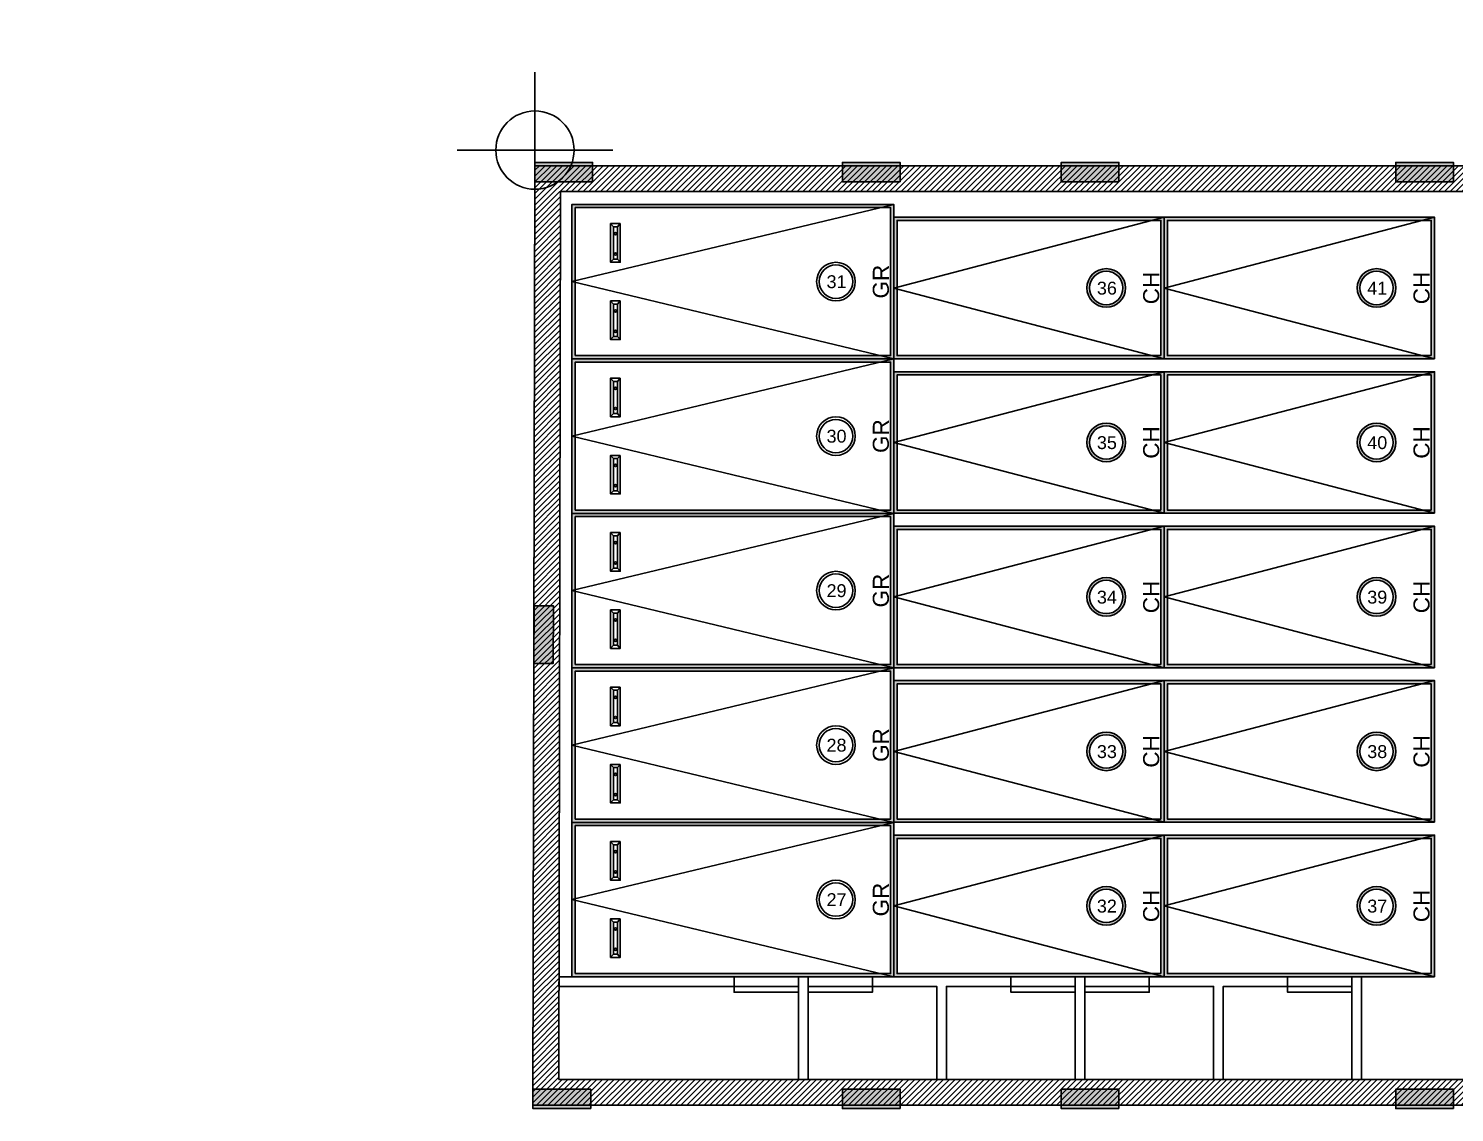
# Model space of a CAD drawing. Header units: millimetres. Extents: x -101 to 3415, y -52 to 1366.
# Drawn here: x 0 to 22.15, y 6.5 to 23.34 of the extents above; entities that cross this region are included whole.
import ezdxf

# ---------------------------------------------------------------- set-up
doc = ezdxf.new("R2010")
doc.units = ezdxf.units.MM
doc.layers.add('00_ARQ', color=8, linetype='Continuous')
doc.styles.add('XR SOTANO 2$0$ARIEL', font='arial.ttf')
doc.styles.add('XR SOTANO 2$0$Standard', font='arial.ttf')

# ---------------------------------------------------------------- blocks, each defined once
blk = doc.blocks.new('XR COLUMNAS$0$saddaa')
at = {"linetype": 'ByBlock'}
for p, q in [((8.267, 57.39), (8.267, 54.972)), ((7.058, 56.181), (9.475, 56.181))]:
    blk.add_line(p, q, dxfattribs=at)
blk.add_circle((8.267, 56.181), 0.608, dxfattribs=at)
blk = doc.blocks.new('XR COLUMNAS')
at = {"layer": '00_ARQ', "linetype": 'ByBlock'}
h = blk.add_hatch(color=256, dxfattribs=at)
h.dxf.hatch_style = 1
h.paths.add_polyline_path([(0.896, -0.493), (0, -0.493), (0, -0.193), (0.896, -0.193)])
h = blk.add_hatch(color=256, dxfattribs=at)
h.dxf.hatch_style = 1
h.paths.add_polyline_path([(5.673, -0.493), (4.777, -0.493), (4.777, -0.193), (5.673, -0.193)])
h = blk.add_hatch(color=256, dxfattribs=at)
h.dxf.hatch_style = 1
h.paths.add_polyline_path([(9.073, -0.493), (8.176, -0.493), (8.176, -0.193), (9.073, -0.193)])
h = blk.add_hatch(color=256, dxfattribs=at)
h.dxf.hatch_style = 1
h.paths.add_polyline_path([(14.269, -0.493), (13.373, -0.493), (13.373, -0.193), (14.269, -0.193)])
h = blk.add_hatch(color=256, dxfattribs=at)
h.dxf.hatch_style = 1
h.paths.add_polyline_path([(-0.016, -7.975), (-0.014, -7.078), (0.286, -7.079), (0.284, -7.975)])
h = blk.add_hatch(color=256, dxfattribs=at)
h.dxf.hatch_style = 1
h.paths.add_polyline_path([(0.866, -14.89), (-0.031, -14.89), (-0.031, -14.59), (0.866, -14.59)])
h = blk.add_hatch(color=256, dxfattribs=at)
h.dxf.hatch_style = 1
h.paths.add_polyline_path([(5.673, -14.89), (4.777, -14.89), (4.777, -14.59), (5.673, -14.59)])
h = blk.add_hatch(color=256, dxfattribs=at)
h.dxf.hatch_style = 1
h.paths.add_polyline_path([(9.073, -14.89), (8.176, -14.89), (8.176, -14.59), (9.073, -14.59)])
h = blk.add_hatch(color=256, dxfattribs=at)
h.dxf.hatch_style = 1
h.paths.add_polyline_path([(14.269, -14.89), (13.373, -14.89), (13.373, -14.59), (14.269, -14.59)])
for points in [[(0.896, -0.493), (0, -0.493), (0, -0.193), (0.896, -0.193)], [(5.673, -0.493), (4.777, -0.493), (4.777, -0.193), (5.673, -0.193)], [(9.073, -0.493), (8.176, -0.493), (8.176, -0.193), (9.073, -0.193)], [(14.269, -0.493), (13.373, -0.493), (13.373, -0.193), (14.269, -0.193)], [(-0.016, -7.975), (-0.014, -7.078), (0.286, -7.079), (0.284, -7.975)], [(0.866, -14.89), (-0.031, -14.89), (-0.031, -14.59), (0.866, -14.59)], [(5.673, -14.89), (4.777, -14.89), (4.777, -14.59), (5.673, -14.59)], [(9.073, -14.89), (8.176, -14.89), (8.176, -14.59), (9.073, -14.59)], [(14.269, -14.89), (13.373, -14.89), (13.373, -14.59), (14.269, -14.59)]]:
    blk.add_lwpolyline(points, close=True, dxfattribs=at)
at = {"layer": '00_ARQ'}
blk.add_blockref('XR COLUMNAS$0$saddaa', (-8.267, -56.181), dxfattribs=at)
blk = doc.blocks.new('XR SOTANO 2$0$NC')
at = {"layer": '00_ARQ'}
h = blk.add_hatch(color=256, dxfattribs=at)
edge = h.paths.add_edge_path()
edge.add_arc((-335.59, 140.726), 0.3, 0, 360)
edge = h.paths.add_edge_path(flags=16)
edge.add_arc((-335.59, 140.726), 0.26, 0, 360)
for radius in [0.3, 0.26]:
    blk.add_circle((-335.59, 140.726), radius, dxfattribs=at)
blk = doc.blocks.new('XR SOTANO 2$0$Tope_Cajon')
for p, q in [((1271.064, 46.957), (1271.015, 47.003)), ((1271.565, 46.957), (1271.615, 47.003)), ((1271.064, 46.898), (1271.015, 46.853)), ((1271.565, 46.898), (1271.615, 46.853))]:
    blk.add_line(p, q)
for points in [[(1271.615, 46.853), (1271.015, 46.853), (1271.015, 47.003), (1271.615, 47.003)], [(1271.565, 46.898), (1271.064, 46.898), (1271.064, 46.957), (1271.565, 46.957)]]:
    blk.add_lwpolyline(points, close=True)
for centre in [(1271.143, 46.928), (1271.458, 46.928)]:
    blk.add_circle(centre, 0.0178)
blk = doc.blocks.new('XR SOTANO 2$0$Cajon_Grande')
at = {"layer": '00_ARQ', "ltscale": 2}
h = blk.add_hatch(color=256, dxfattribs=at)
h.paths.add_polyline_path([(-36.9, 47.459), (-34.5, 47.459), (-34.5, 42.459), (-36.9, 42.459)])
h.paths.add_polyline_path([(-36.85, 47.409), (-34.55, 47.409), (-34.55, 42.509), (-36.85, 42.509)], flags=16)
at = {"layer": '00_ARQ'}
for points in [[(-36.9, 47.459), (-34.5, 47.459), (-34.5, 42.459), (-36.9, 42.459)], [(-36.9, 47.459), (-34.5, 47.459), (-34.5, 42.459), (-36.9, 42.459)], [(-36.85, 47.409), (-34.55, 47.409), (-34.55, 42.509), (-36.85, 42.509)]]:
    blk.add_lwpolyline(points, close=True, dxfattribs=at)
blk.add_lwpolyline([(-36.9, 42.459), (-35.7, 47.459), (-34.5, 42.459)], dxfattribs=at)
for p in [(-1307.614, -0.144), (-1306.414, -0.144)]:
    blk.add_blockref('XR SOTANO 2$0$Tope_Cajon', p, dxfattribs=at)
at = {"layer": '00_ARQ', "rotation": 270}
blk.add_blockref('XR SOTANO 2$0$NC', (-176.426, -292.232), dxfattribs=at)
at = {"layer": '00_ARQ', "insert": (-35.7, 42.659), "char_height": 0.25, "width": 2.3, "attachment_point": 5, "style": 'XR SOTANO 2$0$ARIEL'}
blk.add_mtext('GR', dxfattribs=at)
blk = doc.blocks.new('XR SOTANO 2$0$saddaa')
at = {"linetype": 'ByBlock'}
for p, q in [((8.267, 57.39), (8.267, 54.972)), ((7.058, 56.181), (9.475, 56.181))]:
    blk.add_line(p, q, dxfattribs=at)
blk.add_circle((8.267, 56.181), 0.608, dxfattribs=at)
blk = doc.blocks.new('XR SOTANO 2$0$Cajon_Chico_sin_tope')
at = {"layer": '00_ARQ', "ltscale": 2}
h = blk.add_hatch(color=256, dxfattribs=at)
h.paths.add_polyline_path([(1238.55, 49.612), (1238.55, 51.712), (1234.45, 51.712), (1234.45, 49.612)], flags=16)
h.paths.add_polyline_path([(1238.6, 49.562), (1238.6, 51.762), (1234.4, 51.762), (1234.4, 49.562)])
at = {"layer": '00_ARQ'}
for points in [[(1238.6, 49.562), (1238.6, 51.762), (1234.4, 51.762), (1234.4, 49.562)], [(1238.6, 49.562), (1238.6, 51.762), (1234.4, 51.762), (1234.4, 49.562)], [(1238.55, 49.612), (1238.55, 51.712), (1234.45, 51.712), (1234.45, 49.612)]]:
    blk.add_lwpolyline(points, close=True, dxfattribs=at)
blk.add_lwpolyline([(1238.6, 49.562), (1234.4, 50.662), (1238.6, 51.762)], dxfattribs=at)
at = {"layer": '00_ARQ', "rotation": 90}
blk.add_blockref('XR SOTANO 2$0$NC', (1378.426, 386.253), dxfattribs=at)
at = {"layer": '00_ARQ', "insert": (1238.4, 50.662), "char_height": 0.25, "width": 2.1, "attachment_point": 5, "rotation": 90, "style": 'XR SOTANO 2$0$ARIEL'}
blk.add_mtext('CH', dxfattribs=at)

msp = doc.modelspace()

# ---------------------------------------------------------------- hatches: boundary and pattern name
at = {"layer": '00_ARQ'}
h = msp.add_hatch(dxfattribs=at)
h.set_pattern_fill('ANSI31', color=8, scale=0.02)
h.set_pattern_definition([(45, (-736.73303, -102.026337), (-0.0449012806, 0.0449012806), [])])
h.paths.add_polyline_path([(7.837, 6.615), (38.435, 6.615), (38.394, 21.212), (7.868, 21.212)])
h.paths.add_polyline_path([(8.238, 7.015), (38.034, 7.015), (37.995, 20.812), (8.267, 20.812)], flags=16)

# ---------------------------------------------------------------- linework, layer by layer
at = {"layer": '00_ARQ', "elevation": -1.086}
for points in [[(7.837, 6.615), (7.868, 21.212), (38.394, 21.212), (38.435, 6.615), (7.837, 6.615)], [(8.242, 8.612), (20.711, 8.612), (20.711, 7.015)]]:
    msp.add_lwpolyline(points, dxfattribs=at)
for points in [[(8.238, 7.015), (8.267, 20.812), (37.995, 20.812), (38.034, 7.015)], [(8.241, 8.462), (10.961, 8.462), (10.961, 8.612), (8.242, 8.612)], [(10.961, 8.462), (11.961, 8.462), (11.961, 8.372), (10.961, 8.372)], [(11.961, 7.015), (12.111, 7.015), (12.111, 8.612), (11.961, 8.612)], [(12.111, 8.462), (13.111, 8.462), (13.111, 8.372), (12.111, 8.372)], [(14.111, 7.015), (14.261, 7.015), (14.261, 8.462), (15.261, 8.462), (15.261, 8.612), (13.111, 8.612), (13.111, 8.462), (14.111, 8.462)], [(15.261, 8.462), (16.261, 8.462), (16.261, 8.372), (15.261, 8.372)], [(16.261, 7.015), (16.411, 7.015), (16.411, 8.612), (16.261, 8.612)], [(16.411, 8.462), (17.411, 8.462), (17.411, 8.372), (16.411, 8.372)], [(18.411, 7.015), (18.561, 7.015), (18.561, 8.462), (19.561, 8.462), (19.561, 8.612), (17.411, 8.612), (17.411, 8.462), (18.411, 8.462)], [(19.561, 8.462), (20.561, 8.462), (20.561, 8.372), (19.561, 8.372)], [(20.561, 7.015), (20.711, 7.015), (20.711, 8.612), (20.561, 8.612)]]:
    msp.add_lwpolyline(points, close=True, dxfattribs=at)

# ---------------------------------------------------------------- block references
at = {"layer": '00_ARQ'}
for name, p in [('XR COLUMNAS', (7.868, 21.455, -1.086)), ('XR SOTANO 2$0$saddaa', (-0.399, -34.726, -1.086)), ('XR SOTANO 2$0$Cajon_Chico_sin_tope', (-1220.957, -31.35, -1.086)), ('XR SOTANO 2$0$Cajon_Chico_sin_tope', (-1216.757, -31.35, -1.086)), ('XR SOTANO 2$0$Cajon_Chico_sin_tope', (-1220.957, -33.75, -1.086)), ('XR SOTANO 2$0$Cajon_Chico_sin_tope', (-1216.757, -33.75, -1.086)), ('XR SOTANO 2$0$Cajon_Chico_sin_tope', (-1220.957, -36.15, -1.086)), ('XR SOTANO 2$0$Cajon_Chico_sin_tope', (-1216.757, -36.15, -1.086)), ('XR SOTANO 2$0$Cajon_Chico_sin_tope', (-1220.957, -38.55, -1.086)), ('XR SOTANO 2$0$Cajon_Chico_sin_tope', (-1216.757, -38.55, -1.086)), ('XR SOTANO 2$0$Cajon_Chico_sin_tope', (-1220.957, -40.95, -1.086)), ('XR SOTANO 2$0$Cajon_Chico_sin_tope', (-1216.757, -40.95, -1.086))]:
    msp.add_blockref(name, p, dxfattribs=at)
at = {"layer": '00_ARQ', "rotation": 90}
for p in [(55.973, 72.68, -0.724), (55.902, 55.111, -1.086), (55.902, 52.711, -1.086), (55.902, 50.311, -1.086), (55.902, 47.911, -1.086), (55.902, 45.511, -1.086)]:
    msp.add_blockref('XR SOTANO 2$0$Cajon_Grande', p, dxfattribs=at)

# ---------------------------------------------------------------- texts
at = {"layer": '00_ARQ', "char_height": 0.2, "attachment_point": 1, "style": 'XR SOTANO 2$0$Standard'}
for s, insert in [('31', (12.398, 19.51, -1.086)), ('36', (16.598, 19.41, -1.086)), ('41', (20.798, 19.41, -1.086)), ('30', (12.398, 17.11, -1.086)), ('35', (16.598, 17.01, -1.086)), ('40', (20.798, 17.01, -1.086)), ('29', (12.398, 14.71, -1.086)), ('34', (16.598, 14.61, -1.086)), ('39', (20.798, 14.61, -1.086)), ('28', (12.398, 12.31, -1.086)), ('33', (16.598, 12.21, -1.086)), ('38', (20.798, 12.21, -1.086)), ('27', (12.398, 9.91, -1.086)), ('32', (16.598, 9.81, -1.086)), ('37', (20.798, 9.81, -1.086))]:
    msp.add_mtext_dynamic_manual_height_columns(s, width=0.98373, gutter_width=12.5, heights=[0], dxfattribs=dict(at, insert=insert))

doc.saveas('drawing.dxf')
